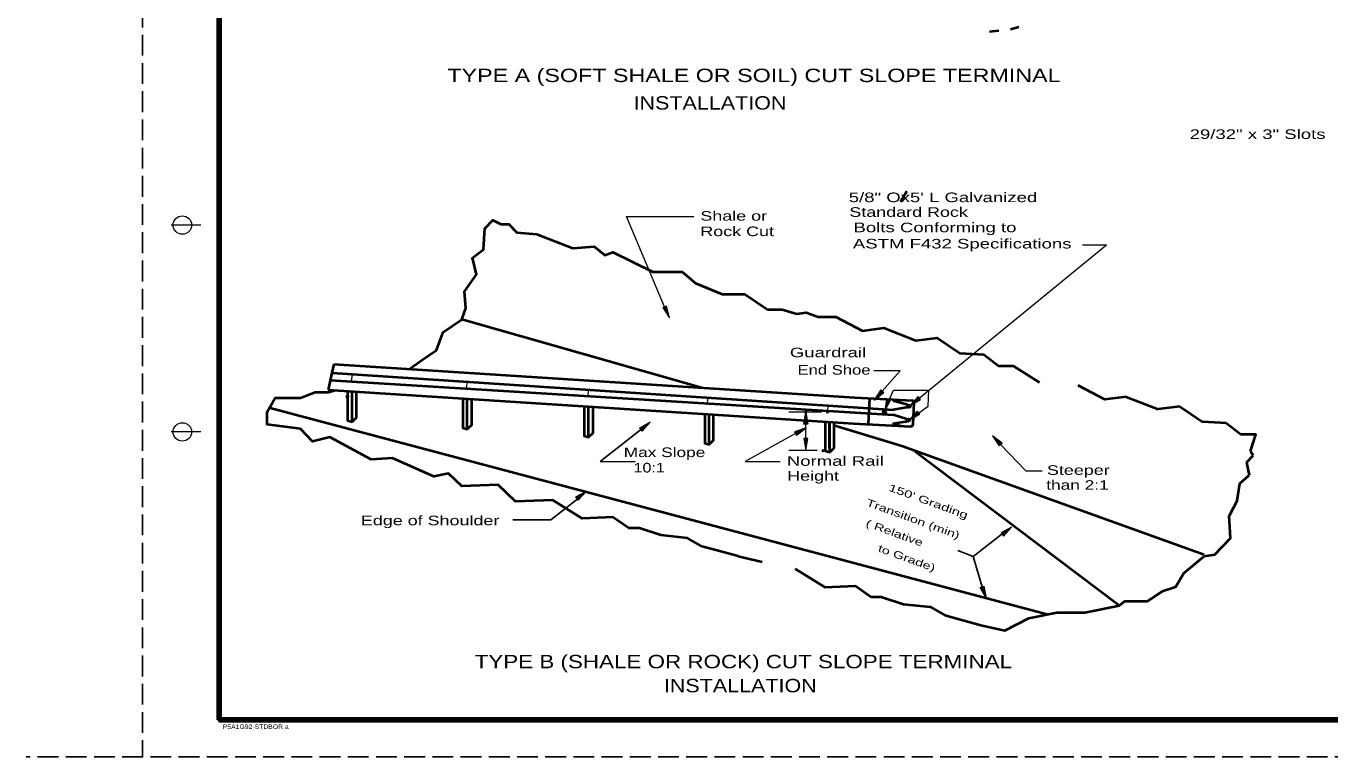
# Model space of a CAD drawing. Extents: x 88.8 to 124.1, y 89.5 to 111.5.
# Drawn here: x 88.75 to 106.41, y 89.51 to 99.4 of the extents above; entities that cross this region are included whole.
import ezdxf

# ---------------------------------------------------------------- set-up
doc = ezdxf.new("R2010")
doc.units = 0
doc.header["$LTSCALE"] = 0.047
doc.header["$PDMODE"] = 32
doc.header["$PDSIZE"] = 0.0235
doc.linetypes.add('LONG_DASHED', pattern=[7.5, 6, -1.5])
for name, color, linetype, lineweight in [('1', 7, 'Continuous', 35), ('3', 7, 'Continuous', 25), ('6', 7, 'Continuous', 25)]:
    doc.layers.add(name, color=color, linetype=linetype, lineweight=lineweight)

msp = doc.modelspace()

# ---------------------------------------------------------------- hatches: boundary and pattern name
at = {"layer": '1'}
for points in [[(99.34033, 94.01233), (99.28633, 94.01233), (99.31333, 94.17433), (99.31333, 94.17433)], [(99.34033, 93.81417), (99.28633, 93.81417), (99.31333, 93.65217), (99.31333, 93.65217)]]:
    msp.add_hatch(color=256, dxfattribs=at).paths.add_polyline_path(points)
at = {"layer": '3'}
for points in [[(97.42433, 95.61008), (97.37517, 95.588), (97.4665, 95.45125), (97.4665, 95.45125)], [(100.36758, 94.438), (100.32717, 94.47367), (100.24, 94.3345), (100.24, 94.3345)], [(100.45825, 94.33675), (100.40717, 94.35383), (100.38167, 94.1915), (100.38167, 94.1915)], [(100.86692, 94.34508), (100.83242, 94.38658), (100.72475, 94.26258), (100.72475, 94.26258)], [(100.85517, 94.14667), (100.82075, 94.18833), (100.713, 94.06433), (100.713, 94.06433)], [(97.06108, 93.9565), (97.0945, 93.91417), (97.20517, 94.03533), (97.20517, 94.03533)], [(99.16083, 93.90733), (99.187, 93.86017), (99.31567, 93.9625), (99.31567, 93.9625)], [(101.9305, 93.71817), (101.96967, 93.75533), (101.83867, 93.85433), (101.83867, 93.85433)], [(96.19508, 93.02175), (96.2285, 92.97942), (96.33917, 93.10058), (96.33917, 93.10058)], [(101.95625, 92.538), (101.98967, 92.49567), (102.10033, 92.61683), (102.10033, 92.61683)], [(101.67358, 91.79958), (101.72433, 91.818), (101.75417, 91.65658), (101.75417, 91.65658)]]:
    msp.add_hatch(color=256, dxfattribs=at).paths.add_polyline_path(points)

# ---------------------------------------------------------------- linework, layer by layer
at = {"layer": '1', "linetype": 'LONG_DASHED', "lineweight": 25}
for p, q in [((90.32625, 111.5055), (90.32625, 89.5055)), ((123.95125, 89.5055), (88.75125, 89.5055))]:
    msp.add_line(p, q, dxfattribs=at)
at = {"layer": '1', "lineweight": 158}
msp.add_line((91.36792, 111.0055), (91.36792, 90.0055), dxfattribs=at)
at = {"layer": '1', "lineweight": 40}
for p, q in [((101.80017, 99.32475), (101.92708, 99.34142)), ((102.08575, 99.358), (102.197, 99.39133)), ((97.91575, 94.49875), (94.65533, 95.42775)), ((93.939, 94.75583), (94.11308, 94.87767)), ((92.89625, 94.70317), (100.498, 94.20475)), ((92.91983, 94.82075), (99.97825, 94.37158)), ((102.47808, 94.57233), (102.12083, 94.80183)), ((92.87108, 94.6045), (100.49433, 94.13525)), ((92.84317, 94.47508), (99.96008, 94.02117)), ((92.84767, 94.44133), (92.94325, 94.46883)), ((99.97825, 94.37158), (100.752, 94.33083)), ((100.16342, 94.01342), (100.1815, 94.35925)), ((103.653, 94.38258), (104.08675, 94.212)), ((102.57933, 91.43192), (92.04017, 94.233)), ((100.66917, 94.08475), (100.49433, 94.13525)), ((100.6725, 94.23608), (100.498, 94.20475)), ((100.76517, 94.00875), (100.78033, 94.29958)), ((104.376, 94.24992), (104.08675, 94.212)), ((104.376, 94.24992), (104.68333, 94.04133)), ((99.63433, 93.68375), (99.63433, 94.03983)), ((100.61158, 93.71292), (99.69275, 93.99217)), ((99.96008, 94.02117), (100.7335, 93.98058)), ((100.66233, 94.04317), (100.48817, 94.01358)), ((100.48817, 94.01358), (100.60575, 93.98717)), ((105.00867, 94.02233), (104.68333, 94.04133)), ((105.00867, 94.02233), (105.20758, 93.87058)), ((100.78967, 93.64575), (103.56258, 91.5565)), ((105.33408, 93.64292), (105.37025, 93.58608)), ((105.27975, 93.49133), (105.37025, 93.58608)), ((105.27975, 93.49133), (105.31608, 93.3205)), ((105.15325, 92.97908), (105.04483, 92.77042)), ((98.39717, 92.22233), (98.7225, 92.14633)), ((104.846, 92.23942), (104.70133, 92.2205)), ((100.34508, 91.67042), (100.20025, 91.67042)), ((104.32167, 91.80308), (104.14108, 91.74633)), ((103.63483, 91.6135), (103.56258, 91.5565))]:
    msp.add_line(p, q, dxfattribs=at)
at = {"layer": '1'}
msp.add_line((100.67875, 97.16592), (100.59325, 97.01817), dxfattribs=at)
at = {"layer": '1', "lineweight": 13}
for p, q in [((91.11792, 96.7055), (90.71792, 96.7055)), ((93.165, 94.58683), (93.16825, 94.68833)), ((94.72183, 94.49175), (94.72508, 94.59325)), ((96.36633, 94.38208), (96.36958, 94.48358)), ((97.98175, 94.27075), (97.985, 94.37217)), ((99.525, 94.17433), (99.08008, 94.17433)), ((99.61175, 94.17133), (99.61508, 94.27283)), ((99.31333, 93.81417), (99.31333, 94.01233)), ((91.11792, 93.9055), (90.71792, 93.9055)), ((99.46617, 93.65217), (99.08008, 93.65217))]:
    msp.add_line(p, q, dxfattribs=at)
at = {"layer": '1', "lineweight": 158}
msp.add_lwpolyline([(123.86792, 111.0055), (123.86792, 90.0055), (91.36792, 90.0055)], dxfattribs=at)
at = {"layer": '1', "lineweight": 40}
for points in [[(94.11308, 94.87767), (94.31183, 95.01033), (94.40225, 95.257), (94.65533, 95.42775), (94.7095, 95.57958), (94.6915, 95.80708), (94.85417, 96.03475), (94.8, 96.26225), (94.94458, 96.37617), (94.96258, 96.66067), (95.07117, 96.77433), (95.1795, 96.71758), (95.288, 96.71758), (95.39633, 96.60367), (95.66758, 96.58475), (96.15558, 96.395), (96.44483, 96.41408), (96.5895, 96.30017), (96.69783, 96.33817), (97.24025, 96.07267), (97.638, 96.07267), (97.81875, 95.92083), (98.18017, 95.76917), (98.48733, 95.76917), (98.79483, 95.5605), (98.99367, 95.5605), (99.19258, 95.50358), (99.319, 95.52258), (99.48175, 95.46567), (99.71667, 95.46567), (100.07817, 95.27608), (100.3675, 95.31383), (100.80125, 95.14325), (101.0905, 95.18117), (101.39783, 94.97258), (101.72317, 94.95358), (101.92208, 94.80183), (102.12083, 94.80183)], [(92.91983, 94.82075), (92.89333, 94.7035), (92.84183, 94.47533)], [(103.653, 94.38258), (103.36367, 94.34483), (103.00217, 94.53442)], [(98.39717, 92.22233), (97.90917, 92.35508), (97.71017, 92.469), (97.34875, 92.50683), (97.05958, 92.60167), (96.91475, 92.60167), (96.69783, 92.75333), (96.28217, 92.73433), (95.8845, 92.981), (95.37833, 92.962), (95.14333, 93.18958), (94.65533, 93.17067), (94.4745, 93.34133), (94.27567, 93.30333), (93.71533, 93.55), (93.42617, 93.53108), (92.86575, 93.83433), (92.63067, 93.77767), (92.46808, 93.94825), (92.01608, 94.00517), (92.01608, 94.176), (92.12467, 94.36567), (92.46808, 94.36567), (92.667, 94.44133), (92.84767, 94.44133)], [(93.10642, 94.46083), (93.10642, 94.05975), (93.16683, 94.04067), (93.16683, 94.45675)], [(93.22208, 94.44867), (93.22208, 94.096), (93.16683, 94.04067)], [(94.66683, 94.36208), (94.66683, 93.961), (94.72725, 93.94192), (94.72725, 94.358)], [(94.7825, 94.34992), (94.7825, 93.99725), (94.72725, 93.94192)], [(100.67917, 94.27733), (100.50425, 94.32367), (100.62417, 94.33767)], [(96.31025, 94.25542), (96.31025, 93.85433), (96.37067, 93.83525), (96.37067, 94.25133)], [(96.42592, 94.24325), (96.42592, 93.89058), (96.37067, 93.83525)], [(97.94375, 94.15317), (97.94375, 93.75208), (98.00417, 93.733), (98.00417, 94.14908)], [(98.05942, 94.141), (98.05942, 93.78833), (98.00417, 93.733)], [(99.57508, 94.04975), (99.57508, 93.64867), (99.6355, 93.62958), (99.6355, 94.04567)], [(99.69075, 94.03758), (99.69075, 93.68492), (99.6355, 93.62958)], [(105.33408, 93.64292), (105.40633, 93.87058), (105.20758, 93.87058)], [(104.70892, 92.24167), (101.43167, 93.41842), (100.61158, 93.71292)], [(105.15325, 92.97908), (105.1895, 93.20658), (105.31608, 93.3205)], [(104.846, 92.23942), (105.063, 92.46692), (105.04483, 92.77042)], [(104.32167, 91.80308), (104.43025, 91.99283), (104.70133, 92.2205)], [(99.17, 92.04975), (99.56767, 91.80308), (99.98333, 91.82208), (100.20025, 91.67042)], [(100.34508, 91.67042), (100.63425, 91.57558), (100.99567, 91.53775), (101.19467, 91.42383), (101.68267, 91.29108), (102.008, 91.21508), (102.33325, 91.38592), (102.713, 91.46175), (103.09258, 91.46175), (103.56258, 91.5565)], [(103.63483, 91.6135), (103.94217, 91.6135), (104.14108, 91.74633)]]:
    msp.add_lwpolyline(points, dxfattribs=at)
at = {"layer": '1', "lineweight": 13}
for points in [[(99.34033, 94.01233), (99.28633, 94.01233), (99.31333, 94.17433), (99.31333, 94.17433)], [(99.34033, 93.81417), (99.28633, 93.81417), (99.31333, 93.65217), (99.31333, 93.65217)]]:
    msp.add_lwpolyline(points, close=True, dxfattribs=at)
at = {"layer": '1', "lineweight": 25}
msp.add_lwpolyline([(101.7, 91.80917), (101.57908, 92.21783), (101.37167, 92.30192)], dxfattribs=at)
at = {"layer": '1', "lineweight": 13}
for centre in [(90.86792, 96.7055), (90.86792, 93.9055)]:
    msp.add_circle(centre, 0.125, dxfattribs=at)
at = {"layer": '1', "lineweight": 40}
for centre in [(100.37756, 94.17773), (100.71306, 94.25264), (100.70322, 94.06628)]:
    msp.add_circle(centre, 0.0179, dxfattribs=at)
for centre, radius, start, end in [((100.7503, 94.30104), 0.02994, 357, 87), ((100.67106, 94.25753), 0.02162, 273.79493, 68.1995), ((100.66095, 94.06462), 0.02162, 273.79493, 68.1995), ((100.73506, 94.01034), 0.02994, 267, 357)]:
    msp.add_arc(centre, radius, start, end, dxfattribs=at)
at = {"layer": '1'}
for p in [(93.10325, 94.38367), (91.36792, 90.0055)]:
    msp.add_point(p, dxfattribs=at)
at = {"layer": '3', "lineweight": 13}
for p, q in [((100.84817, 94.3605), (103.38683, 96.4395)), ((103.0585, 96.4395), (103.38683, 96.4395)), ((96.52842, 93.50483), (97.00133, 93.50483))]:
    msp.add_line(p, q, dxfattribs=at)
at = {"layer": '3'}
for p, q in [((97.17558, 94.01308), (96.52842, 93.50483)), ((102.02833, 92.57067), (101.57908, 92.21783))]:
    msp.add_line(p, q, dxfattribs=at)
at = {"layer": '3', "lineweight": 13}
for points in [[(97.39975, 95.599), (96.882, 96.82283), (97.79583, 96.82283)], [(100.34725, 94.45575), (100.591, 94.73133), (100.23483, 94.73133)], [(100.39458, 94.23658), (100.49917, 94.4695), (100.98067, 94.4685)], [(100.74483, 94.09017), (100.9695, 94.25325), (100.98067, 94.4685)], [(99.174, 93.88383), (98.49183, 93.5055), (98.96475, 93.5055)], [(101.95017, 93.73675), (102.291, 93.3775), (102.514, 93.3775)]]:
    msp.add_lwpolyline(points, dxfattribs=at)
for points in [[(97.42433, 95.61008), (97.37517, 95.588), (97.4665, 95.45125), (97.4665, 95.45125)], [(100.36758, 94.438), (100.32717, 94.47367), (100.24, 94.3345), (100.24, 94.3345)], [(100.45825, 94.33675), (100.40717, 94.35383), (100.38167, 94.1915), (100.38167, 94.1915)], [(100.86692, 94.34508), (100.83242, 94.38658), (100.72475, 94.26258), (100.72475, 94.26258)], [(100.85517, 94.14667), (100.82075, 94.18833), (100.713, 94.06433), (100.713, 94.06433)], [(97.06108, 93.9565), (97.0945, 93.91417), (97.20517, 94.03533), (97.20517, 94.03533)], [(99.16083, 93.90733), (99.187, 93.86017), (99.31567, 93.9625), (99.31567, 93.9625)], [(101.9305, 93.71817), (101.96967, 93.75533), (101.83867, 93.85433), (101.83867, 93.85433)], [(96.19508, 93.02175), (96.2285, 92.97942), (96.33917, 93.10058), (96.33917, 93.10058)], [(101.95625, 92.538), (101.98967, 92.49567), (102.10033, 92.61683), (102.10033, 92.61683)], [(101.67358, 91.79958), (101.72433, 91.818), (101.75417, 91.65658), (101.75417, 91.65658)]]:
    msp.add_lwpolyline(points, close=True, dxfattribs=at)
at = {"layer": '3'}
msp.add_lwpolyline([(96.22775, 93.00233), (95.85967, 92.71325), (95.34575, 92.71325)], dxfattribs=at)
at = {"layer": '6'}
for p in [(99.31333, 94.17433), (99.606, 94.17433), (99.54717, 93.65217)]:
    msp.add_point(p, dxfattribs=at)

# ---------------------------------------------------------------- texts
at = {"layer": '1', "width": 1.15}
msp.add_text('P5A1G92-STDBOR a', height=0.06, dxfattribs=at).set_placement((91.41592, 89.8845))
at = {"layer": '3'}
for s, height, width, p in [('TYPE A (SOFT SHALE OR SOIL) CUT SLOPE TERMINAL', 0.1814, 1.3, (94.45725, 98.64158)), ('INSTALLATION', 0.1814, 1.2, (96.97917, 98.2695)), ('29/32" x 3" Slots', 0.1296, 1.45, (104.51083, 97.87175)), (' 5/8" Ox5\' L Galvanized ', 0.1296, 1.45, (99.82367, 97.01625)), (' Standard Rock', 0.1296, 1.4, (99.83467, 96.81725)), ('Shale or', 0.1296, 1.4, (97.88417, 96.76525)), ('Rock Cut', 0.1296, 1.4, (97.88367, 96.556)), ('Bolts Conforming to', 0.1296, 1.45, (99.95858, 96.60867)), ('ASTM F432 Specifications', 0.1296, 1.45, (99.95, 96.389)), ('Guardrail ', 0.1296, 1.45, (99.096, 94.91617)), ('End Shoe', 0.1296, 1.3, (99.1995, 94.68075)), ('Max Slope', 0.1296, 1.35, (96.846, 93.56475)), (' 10:1', 0.1296, 1.25, (96.91958, 93.35642)), ('Normal Rail ', 0.1296, 1.45, (99.05525, 93.44658)), ('Steeper', 0.1296, 1.4, (102.57833, 93.324)), ('Height', 0.1296, 1.4, (99.06017, 93.245)), ('than 2:1', 0.1296, 1.35, (102.56883, 93.1225)), ('Edge of Shoulder', 0.1296, 1.4, (93.286, 92.64158)), ('TYPE B (SHALE OR ROCK) CUT SLOPE TERMINAL', 0.1814, 1.25, (94.82725, 90.70542)), ('INSTALLATION', 0.1814, 1.2, (97.38958, 90.3805))]:
    msp.add_text(s, height=height, dxfattribs=dict(at, width=width)).set_placement(p)
for s, width, p in [("150' Grading ", 1.5, (100.42475, 93.11258)), ('Transition (min)', 1.45, (100.12192, 92.91017)), ('( Relative', 1.45, (100.11575, 92.63092)), ('to Grade)', 1.45, (100.28217, 92.28992))]:
    msp.add_text(s, height=0.099, rotation=340, dxfattribs=dict(at, width=width)).set_placement(p)

doc.saveas('drawing.dxf')
